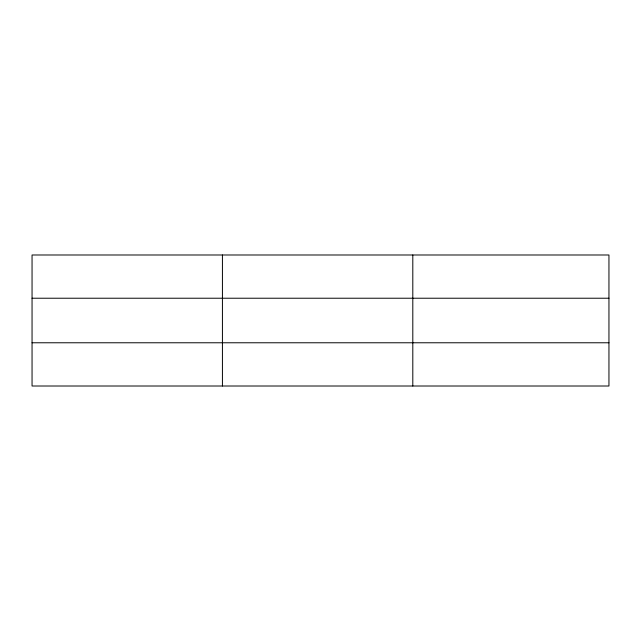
<?xml version="1.0" encoding="UTF-8"?>
<svg xmlns="http://www.w3.org/2000/svg" width="641" height="641" viewBox="0 0 641 641"><rect width="100%" height="100%" fill="white"/><g stroke="black" fill="none" stroke-linecap="round" stroke-linejoin="round"><path stroke-width="0.96" d="M222.427 386.01L222.427 254.99M412.804 386.01L412.804 254.99M608.95 298.225L608.95 254.99L32.05 254.99L32.05 386.01L608.95 386.01L608.95 298.225L32.05 298.225M32.05 342.775L608.95 342.775"/></g></svg>
